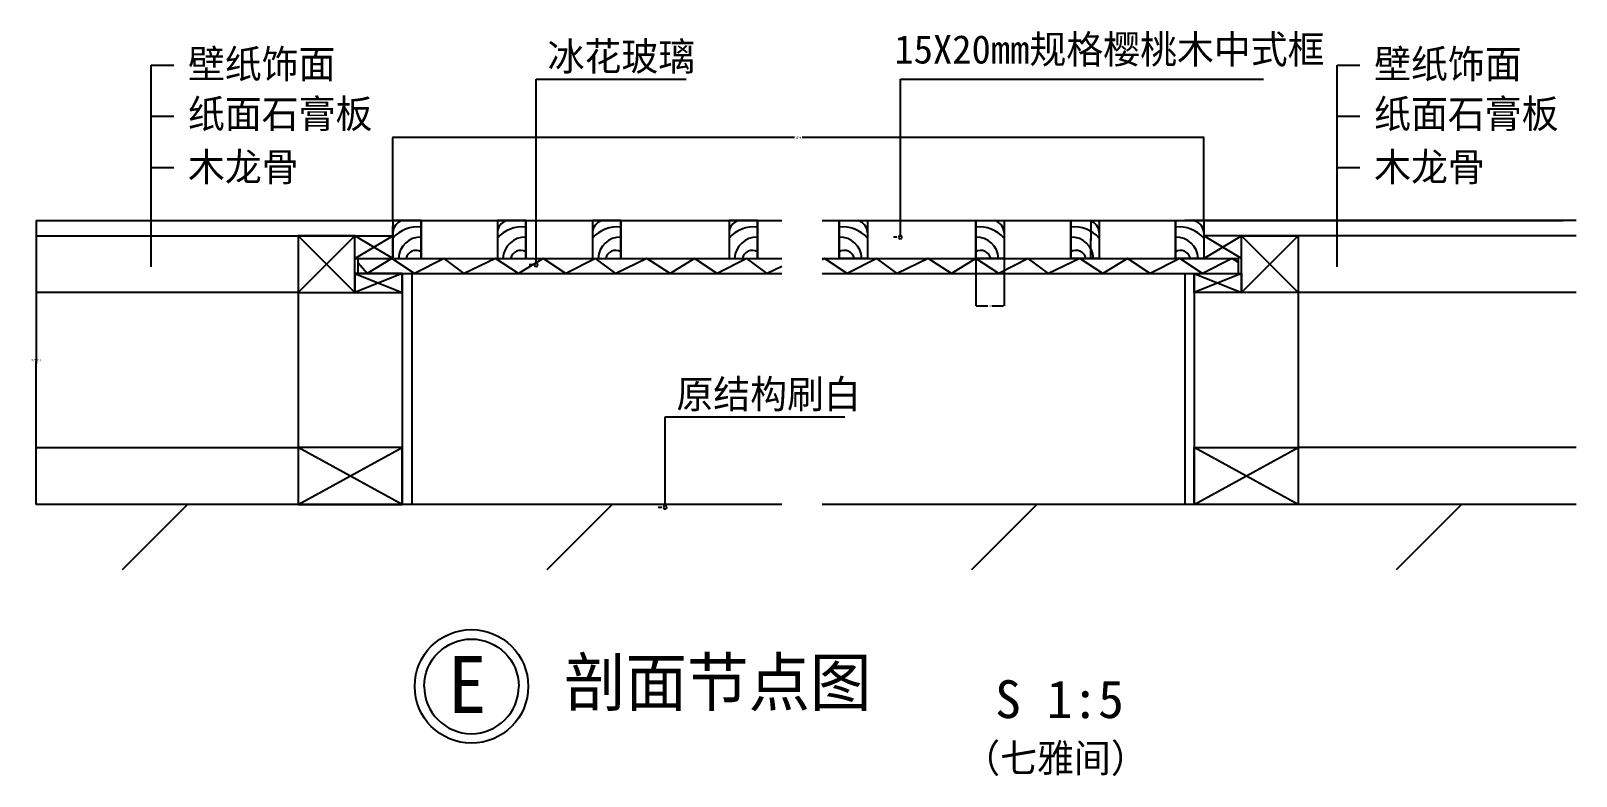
# Model space of a CAD drawing. Header units: metres. Extents: x 8649 to 9466, y 9935 to 10329.
import ezdxf

# ---------------------------------------------------------------- set-up
doc = ezdxf.new("R2010")
doc.units = ezdxf.units.M
for name, color, linetype in [('20', 1, 'Continuous'), ('8', 7, 'Continuous'), ('LAYER9', 4, 'Continuous'), ('PUB_DIM', 3, 'Continuous'), ('PUB_TEXT', 7, 'Continuous'), ('WALL', 7, 'Continuous'), ('WINDOW', 2, 'Continuous'), ('WINDOW_TEXT', 7, 'Continuous'), ('填充', 2, 'Continuous')]:
    doc.layers.add(name, color=color, linetype=linetype)
doc.dimstyles.get("Standard").update_dxf_attribs({"dimtxt": 2.5, "dimasz": 2.5, "dimexe": 1.25, "dimexo": 0.625, "dimtad": 1, "dimcen": 2.5, "dimazin": 3, "dimtfac": 1, "dimtmove": 0, "dimatfit": 3})

# ---------------------------------------------------------------- blocks, each defined once
blk = doc.blocks.new('A$C614924DD')
at = {"layer": '20'}
for p, q in [((20, 20), (0, 0)), ((20, 0), (0, 20))]:
    blk.add_line(p, q, dxfattribs=at)
at = {"layer": 'WINDOW'}
blk.add_lwpolyline([(0, 0), (20, 0), (20, 20), (0, 20)], close=True, dxfattribs=at)
blk = doc.blocks.new('_DOT')
at = {"color": 0, "linetype": 'ByBlock'}
blk.add_line((-0.5, 0), (-1, 0), dxfattribs=at)
blk.add_lwpolyline([(-0.25, 0, 1), (0.25, 0, 1)], format="xyb", close=True, dxfattribs=at)
blk = doc.blocks.new('HY-4')
at = {"layer": '20'}
for points in [[(-5, 0, -1), (5, 0, -1)], [(-5, 0, 1), (5, 0, 1)]]:
    blk.add_lwpolyline(points, format="xyb", dxfattribs=at)
blk.add_circle((0, 0), 6, dxfattribs=at)
blk.add_circle((0, 0), 6, dxfattribs=at)
blk = doc.blocks.new('_CLOSEDFILLED')
at = {"color": 0, "linetype": 'BYBLOCK'}
blk.add_solid([(-1, 0.2), (0, 0), (-1, -0.2)], dxfattribs=at)
blk = doc.blocks.new('*D1')
for p, q in [((8651.74, 10228.86), (8651.74, 10153.86)), ((8651.49, 10153.86), (8651.24, 10153.86)), ((8651.74, 10078.86), (8651.74, 10153.86)), ((8651.74, 10153.86), (8651.74, 10153.86)), ((8651.99, 10153.86), (8652.24, 10153.86))]:
    blk.add_line(p, q)
at = {"layer": 'Defpoints'}
for p in [(8651.74, 10228.86), (8651.74, 10153.86), (8651.74, 10078.86)]:
    blk.add_point(p, dxfattribs=at)
at = {"layer": 'PUB_DIM', "xscale": 0.25, "yscale": 0.25}
blk.add_blockref('_CLOSEDFILLED', (8651.74, 10153.86), dxfattribs=at)
at = {"layer": 'PUB_DIM', "xscale": 0.25, "yscale": 0.25, "rotation": 180}
blk.add_blockref('_CLOSEDFILLED', (8651.74, 10153.86), dxfattribs=at)
at = {"layer": 'PUB_DIM', "insert": (8651.74, 10154.985), "char_height": 1, "attachment_point": 5}
blk.add_mtext('\\fSimplex|b0|i0|c134|p2;现场尺寸', dxfattribs=at)
blk = doc.blocks.new('*D2')
for p, q in [((9148.47, 10208.87), (9148.47, 10183.83)), ((9163.47, 10208.87), (9163.47, 10183.83)), ((9148.72, 10183.83), (9154.97, 10183.83)), ((9156.97, 10183.83), (9163.22, 10183.83))]:
    blk.add_line(p, q)
at = {"layer": 'Defpoints'}
for p in [(9148.47, 10208.87), (9163.47, 10208.87), (9148.47, 10183.83)]:
    blk.add_point(p, dxfattribs=at)
at = {"layer": 'PUB_DIM', "xscale": 0.25, "yscale": 0.25, "rotation": 180}
blk.add_blockref('_CLOSEDFILLED', (9148.47, 10183.83), dxfattribs=at)
at = {"layer": 'PUB_DIM', "xscale": 0.25, "yscale": 0.25}
blk.add_blockref('_CLOSEDFILLED', (9163.47, 10183.83), dxfattribs=at)
at = {"layer": 'PUB_DIM', "insert": (9155.97, 10183.83), "char_height": 1, "attachment_point": 5}
blk.add_mtext('15', dxfattribs=at)
blk = doc.blocks.new('*D3')
for p, q in [((9209.32, 10228.87), (9209.32, 10218.87)), ((9209.07, 10218.87), (9208.82, 10218.87)), ((9209.32, 10208.87), (9209.32, 10218.87)), ((9209.32, 10218.87), (9209.32, 10218.87)), ((9209.57, 10218.87), (9209.82, 10218.87))]:
    blk.add_line(p, q)
at = {"layer": 'Defpoints'}
for p in [(9209.32, 10228.87), (9209.32, 10218.87), (9209.32, 10208.87)]:
    blk.add_point(p, dxfattribs=at)
at = {"layer": 'PUB_DIM', "xscale": 0.25, "yscale": 0.25}
blk.add_blockref('_CLOSEDFILLED', (9209.32, 10218.87), dxfattribs=at)
at = {"layer": 'PUB_DIM', "xscale": 0.25, "yscale": 0.25, "rotation": 180}
blk.add_blockref('_CLOSEDFILLED', (9209.32, 10218.87), dxfattribs=at)
at = {"layer": 'PUB_DIM', "insert": (9209.32, 10219.995), "char_height": 1, "attachment_point": 5}
blk.add_mtext('0', dxfattribs=at)
blk = doc.blocks.new('*D4')
for p, q in [((9052.685, 10272.69), (8840.09, 10272.69)), ((8840.34, 10228.87), (8840.34, 10272.69)), ((9269.28, 10272.69), (9056.685, 10272.69)), ((9269.03, 10228.87), (9269.03, 10272.69))]:
    blk.add_line(p, q)
at = {"layer": 'Defpoints'}
for p in [(9269.03, 10272.69), (8840.34, 10228.87), (9269.03, 10228.87)]:
    blk.add_point(p, dxfattribs=at)
at = {"layer": 'PUB_DIM', "xscale": 0.25, "yscale": 0.25}
blk.add_blockref('_CLOSEDFILLED', (8840.34, 10272.69), dxfattribs=at)
at = {"layer": 'PUB_DIM', "xscale": 0.25, "yscale": 0.25, "rotation": 180}
blk.add_blockref('_CLOSEDFILLED', (9269.03, 10272.69), dxfattribs=at)
at = {"layer": 'PUB_DIM', "insert": (9054.685, 10272.69), "char_height": 1, "attachment_point": 5}
blk.add_mtext('1200', dxfattribs=at)

msp = doc.modelspace()

# ---------------------------------------------------------------- hatches: boundary and pattern name
at = {"layer": 'WINDOW'}
h = msp.add_hatch(dxfattribs=at)
h.set_pattern_fill('AR-SAND', scale=5)
h.paths.add_polyline_path([(8840.33, 10225.87), (8840.33, 10228.87), (8651.74, 10228.87), (8651.74, 10220.87), (8840.33, 10220.87)])
h = msp.add_hatch(dxfattribs=at)
h.set_pattern_fill('AR-SAND', scale=5)
h.paths.add_polyline_path([(9465.88, 10220.87), (9465.88, 10228.87), (9269.02, 10228.87), (9269.02, 10220.87)])
at = {"layer": '填充'}
h = msp.add_hatch(dxfattribs=at)
h.set_pattern_fill('AN31C', scale=50)
h.set_pattern_definition([(45, (0, 0), (-112.2532, 112.2532), [])])
h.paths.add_polyline_path([(8651.74, 10078.87), (8651.74, 10044.47), (9045.93, 10044.47), (9045.93, 10078.87), (8984.27, 10078.87), (8984.27, 10078.29, -0.41), (8984.87, 10077.69, -1), (8983.67, 10077.69, -0.41), (8984.27, 10078.29), (8984.27, 10078.87)])
h.paths.add_polyline_path([(9067.26, 10078.87), (9067.26, 10044.47), (9465.88, 10044.47), (9465.88, 10078.87)])

# ---------------------------------------------------------------- linework, layer by layer
at = {"layer": '20'}
for p, q in [((8790.32, 10190.87), (8651.74, 10190.87)), ((8790.32, 10190.87), (8790.32, 10078.87)), ((9465.88, 10190.87), (9319.03, 10190.87)), ((9319.03, 10190.79), (9319.03, 10078.87)), ((8651.74, 10108.87), (8790.32, 10108.87)), ((8790.32, 10078.87), (8845.33, 10108.87)), ((8845.33, 10078.87), (8790.32, 10108.87)), ((9319.03, 10078.87), (9264.02, 10108.87)), ((9264.02, 10078.87), (9319.03, 10108.87)), ((9465.88, 10108.87), (9319.03, 10108.87))]:
    msp.add_line(p, q, dxfattribs=at)
at = {"layer": 'LAYER9'}
for p, q in [((8651.74, 10228.87), (8855.33, 10228.87)), ((8855.33, 10208.87), (8855.33, 10228.87)), ((8855.33, 10228.87), (8855.33, 10208.87)), ((8855.33, 10228.87), (8855.33, 10208.87)), ((8910.6, 10228.87), (8910.6, 10208.87)), ((8910.6, 10228.87), (8910.6, 10208.87)), ((8910.6, 10208.87), (8910.6, 10228.87)), ((8960.88, 10228.87), (8960.88, 10208.87)), ((8960.88, 10228.87), (8960.88, 10208.87)), ((8960.88, 10208.87), (8960.88, 10228.87)), ((9033.07, 10228.87), (9033.07, 10208.87)), ((9033.07, 10228.87), (9033.07, 10208.87)), ((9033.07, 10208.87), (9033.07, 10228.87)), ((9076.28, 10208.87), (9076.28, 10228.87)), ((9076.28, 10228.87), (9076.28, 10208.87)), ((9076.28, 10228.87), (9076.28, 10208.87)), ((9148.47, 10208.87), (9148.47, 10228.87)), ((9148.47, 10228.87), (9148.47, 10208.87)), ((9148.47, 10228.87), (9148.47, 10208.87)), ((9198.76, 10208.87), (9198.76, 10228.87)), ((9198.76, 10228.87), (9198.76, 10208.87)), ((9198.76, 10228.87), (9198.76, 10208.87)), ((9254.02, 10228.87), (9254.02, 10208.87)), ((9254.02, 10228.87), (9254.02, 10208.87)), ((9254.02, 10208.87), (9254.02, 10228.87)), ((9465.88, 10228.87), (9259.02, 10228.87)), ((8840.33, 10208.87), (8840.33, 10225.87)), ((8820.32, 10208.87), (8910.02, 10208.87)), ((8821.95, 10200.87), (8821.95, 10208.87)), ((9287.41, 10200.87), (9287.41, 10208.87)), ((8850.33, 10200.87), (8850.33, 10078.87)), ((8850.33, 10200.87), (8850.33, 10190.87)), ((8850.33, 10200.87), (8850.33, 10178.87)), ((9259.02, 10200.87), (9259.02, 10178.87)), ((9259.02, 10200.87), (9259.02, 10078.87)), ((9259.02, 10200.87), (9259.02, 10185.87))]:
    msp.add_line(p, q, dxfattribs=at)
for points in [[(8855.33, 10228.87), (8840.33, 10228.87), (8840.33, 10208.87), (8855.33, 10208.87)], [(8910.6, 10228.87), (8895.6, 10228.87), (8895.6, 10208.87), (8910.6, 10208.87)], [(8960.88, 10228.87), (8945.88, 10228.87), (8945.88, 10208.87), (8960.88, 10208.87)], [(9033.07, 10228.87), (9018.07, 10228.87), (9018.07, 10208.87), (9033.07, 10208.87)], [(9076.28, 10228.87), (9091.28, 10228.87), (9091.28, 10208.87), (9076.28, 10208.87)], [(9148.47, 10228.87), (9163.47, 10228.87), (9163.47, 10208.87), (9148.47, 10208.87)], [(9198.76, 10228.87), (9213.76, 10228.87), (9213.76, 10208.87), (9198.76, 10208.87)], [(9254.02, 10228.87), (9269.02, 10228.87), (9269.02, 10208.87), (9254.02, 10208.87)]]:
    msp.add_lwpolyline(points, close=True, dxfattribs=at)
at = {"layer": 'PUB_TEXT'}
for p, q in [((8712.54, 10256.93), (8712.54, 10310.93)), ((8712.54, 10310.93), (8724.54, 10310.93)), ((9339.61, 10256.93), (9339.61, 10310.93)), ((9339.61, 10310.93), (9351.61, 10310.93)), ((8916.17, 10303.55), (8995.5, 10303.55)), ((8916.17, 10205.89), (8916.17, 10303.55)), ((9108.66, 10303.55), (9300.57, 10303.55)), ((9108.66, 10220.44), (9108.66, 10303.55)), ((8712.54, 10283.93), (8724.54, 10283.93)), ((9339.61, 10283.93), (9351.61, 10283.93)), ((8712.54, 10256.93), (8724.54, 10256.93)), ((8712.54, 10204.41), (8712.54, 10256.93)), ((9339.61, 10204.41), (9339.61, 10256.93)), ((9339.61, 10256.93), (9351.61, 10256.93)), ((8984.27, 10077.69), (8984.27, 10125.17)), ((8984.27, 10125.17), (9079.33, 10125.17))]:
    msp.add_line(p, q, dxfattribs=at)
at = {"layer": 'WALL'}
for p, q in [((9045.93, 10078.87), (8651.74, 10078.87)), ((9465.88, 10078.87), (9067.26, 10078.87))]:
    msp.add_line(p, q, dxfattribs=at)
at = {"layer": 'WINDOW'}
for p, q in [((8855.33, 10228.87), (9045.93, 10228.87)), ((9067.26, 10228.87), (9259.02, 10228.87)), ((9259.02, 10228.87), (9459.02, 10228.87)), ((8651.74, 10220.87), (8840.33, 10220.87)), ((8840.33, 10208.87), (8820.32, 10220.87)), ((8820.32, 10208.87), (8840.33, 10220.87)), ((8820.32, 10190.87), (8820.32, 10220.87)), ((9465.88, 10220.87), (9269.02, 10220.87)), ((9269.02, 10208.87), (9289.03, 10220.87)), ((9289.03, 10208.87), (9269.02, 10220.87)), ((9289.03, 10190.87), (9289.03, 10220.87)), ((8855.33, 10208.87), (9045.93, 10208.87)), ((9067.26, 10208.87), (9287.41, 10208.87)), ((8845.33, 10200.87), (8820.32, 10190.87)), ((8820.32, 10200.87), (8845.33, 10190.87)), ((8820.32, 10200.87), (9045.93, 10200.87)), ((8845.33, 10200.87), (8845.33, 10078.87)), ((9067.26, 10200.87), (9287.41, 10200.87)), ((9259.02, 10200.87), (9259.02, 10078.87)), ((9264.02, 10200.87), (9264.02, 10078.87)), ((9289.03, 10200.87), (9264.02, 10190.87)), ((9264.02, 10200.87), (9289.03, 10190.87))]:
    msp.add_line(p, q, dxfattribs=at)
for points in [[(8820.32, 10200.87), (8820.32, 10190.87), (8845.33, 10190.87), (8845.33, 10200.87)], [(9289.03, 10200.87), (9289.03, 10190.87), (9264.02, 10190.87), (9264.02, 10200.87)], [(8790.32, 10108.87), (8790.32, 10078.87), (8845.33, 10078.87), (8845.33, 10108.87)], [(9319.03, 10108.87), (9319.03, 10078.87), (9264.02, 10078.87), (9264.02, 10108.87)]]:
    msp.add_lwpolyline(points, close=True, dxfattribs=at)
at = {"layer": 'WINDOW_TEXT'}
for p, q in [((8826.83, 10200.87), (8821.95, 10206.32)), ((8839.75, 10208.87), (8826.83, 10200.87)), ((8851.76, 10200.87), (8839.75, 10208.87)), ((8867.43, 10208.87), (8851.76, 10200.87)), ((8878.14, 10200.87), (8867.43, 10208.87)), ((8894.59, 10208.87), (8878.14, 10200.87)), ((8906.86, 10200.87), (8894.59, 10208.87)), ((8919.79, 10208.87), (8906.86, 10200.87)), ((8931.8, 10200.87), (8919.79, 10208.87)), ((8947.47, 10208.87), (8931.8, 10200.87)), ((8958.17, 10200.87), (8947.47, 10208.87)), ((8974.63, 10208.87), (8958.17, 10200.87)), ((8986.9, 10200.87), (8974.63, 10208.87)), ((8999.82, 10208.87), (8986.9, 10200.87)), ((9011.84, 10200.87), (8999.82, 10208.87)), ((9027.5, 10208.87), (9011.84, 10200.87)), ((9038.21, 10200.87), (9027.5, 10208.87)), ((9045.93, 10204.62), (9038.21, 10200.87)), ((9068.59, 10208.87), (9067.26, 10208.05)), ((9080.6, 10200.87), (9068.59, 10208.87)), ((9096.27, 10208.87), (9080.6, 10200.87)), ((9106.97, 10200.87), (9096.27, 10208.87)), ((9123.43, 10208.87), (9106.97, 10200.87)), ((9135.7, 10200.87), (9123.43, 10208.87)), ((9148.62, 10208.87), (9135.7, 10200.87)), ((9160.64, 10200.87), (9148.62, 10208.87)), ((9176.3, 10208.87), (9160.64, 10200.87)), ((9187.01, 10200.87), (9176.3, 10208.87)), ((9203.46, 10208.87), (9187.01, 10200.87)), ((9215.74, 10200.87), (9203.46, 10208.87)), ((9228.66, 10208.87), (9215.74, 10200.87)), ((9240.67, 10200.87), (9228.66, 10208.87)), ((9256.34, 10208.87), (9240.67, 10200.87)), ((9268.35, 10200.87), (9256.34, 10208.87)), ((9284.02, 10208.87), (9268.35, 10200.87)), ((9287.41, 10206.61), (9284.02, 10208.87))]:
    msp.add_line(p, q, dxfattribs=at)
for centre, radius, start, end in [((8847.45, 10222.16), 7.13, 109.94, 176.41), ((8902.71, 10222.16), 7.13, 109.94, 176.41), ((8953, 10222.16), 7.13, 109.94, 176.41), ((9025.19, 10222.16), 7.13, 109.94, 176.41), ((9084.16, 10222.16), 7.13, 3.59, 70.06), ((9156.35, 10222.16), 7.13, 3.59, 70.06), ((9206.64, 10222.16), 7.13, 3.59, 70.06), ((9261.9, 10222.16), 7.13, 3.59, 70.06), ((8853.44, 10208.09), 17.41, 83.76, 138.85), ((8855.12, 10208.25), 11.86, 88.98, 177), ((8908.7, 10208.09), 17.41, 83.76, 138.85), ((8910.39, 10208.25), 11.86, 88.98, 177), ((8958.99, 10208.09), 17.41, 83.76, 138.85), ((8960.67, 10208.25), 11.86, 88.98, 177), ((9031.18, 10208.09), 17.41, 83.76, 138.85), ((9032.86, 10208.25), 11.86, 88.98, 177), ((9078.17, 10208.09), 17.41, 41.15, 96.24), ((9076.49, 10208.25), 11.86, 3, 91.02), ((9150.36, 10208.09), 17.41, 41.15, 96.24), ((9148.68, 10208.25), 11.86, 3, 91.02), ((9200.65, 10208.09), 17.41, 41.15, 96.24), ((9198.97, 10208.25), 11.86, 3, 91.02), ((9255.91, 10208.09), 17.41, 41.15, 96.24), ((9254.23, 10208.25), 11.86, 3, 91.02), ((8852.56, 10207.76), 5.3, 58.44, 167.96), ((8907.82, 10207.76), 5.3, 58.44, 167.96), ((8958.11, 10207.76), 5.3, 58.44, 167.96), ((9030.3, 10207.76), 5.3, 58.44, 167.96), ((9079.05, 10207.76), 5.3, 12.04, 121.56), ((9151.25, 10207.76), 5.3, 12.04, 121.56), ((9201.53, 10207.76), 5.3, 12.04, 121.56), ((9256.8, 10207.76), 5.3, 12.04, 121.56)]:
    msp.add_arc(centre, radius, start, end, dxfattribs=at)

# ---------------------------------------------------------------- block references
at = {"layer": '8', "xscale": 5, "yscale": 5, "zscale": 5}
msp.add_blockref('HY-4', (8881.91, 9982.71), dxfattribs=at)
at = {"layer": 'PUB_TEXT', "xscale": 3.6, "yscale": 3.6, "zscale": 3.6}
for p in [(9108.6, 10220.04), (8916.09, 10205.41), (8984.28, 10077.3)]:
    msp.add_blockref('_DOT', p, dxfattribs=at)
at = {"layer": 'WINDOW', "yscale": 1.5, "zscale": 1.5}
for p, xscale, rotation in [((8790.32, 10220.87), 1.5, 270), ((9319.03, 10220.87), -1.5, 90)]:
    msp.add_blockref('A$C614924DD', p, dxfattribs=dict(at, xscale=xscale, rotation=rotation))

# ---------------------------------------------------------------- texts
for s, height, p in [('E', 30, (8869.44, 9968.74)), ('剖面节点图', 25, (8930.88, 9972.36)), ('S 1:5', 20, (9158.78, 9965.96))]:
    msp.add_text(s, height=height).set_placement(p)
at = {"layer": 'PUB_TEXT'}
for s, p in [('冰花玻璃', (8922.17, 10308.05)), ('15X20mm规格樱桃木中式框', (9105.47, 10311.83)), ('壁纸饰面', (8732.04, 10304.11)), ('壁纸饰面', (9359.11, 10304.11)), ('纸面石膏板', (8732.04, 10277.75)), ('纸面石膏板', (9359.11, 10277.75)), ('木龙骨', (8732.04, 10249.68)), ('木龙骨', (9359.11, 10249.68)), ('原结构刷白', (8990.27, 10129.67)), ('（七雅间）', (9141.92, 9937.29))]:
    msp.add_text(s, height=15, dxfattribs=at).set_placement(p)

# ---------------------------------------------------------------- dimensions: what is measured, and where the dimension line sits
at = {"layer": 'PUB_DIM'}
for base, p1, p2, text, picture, middle in [((9269.03, 10272.69), (9269.03, 10228.87), (8840.34, 10228.87), '1200', '*D4', (9054.685, 10272.69)), ((8651.74, 10153.86), (8651.74, 10228.86), (8651.74, 10078.86), '\\fSimplex|b0|i0|c134|p2;现场尺寸', '*D1', (8651.74, 10154.985))]:
    dim = msp.add_linear_dim(base=base, p1=p1, p2=p2, text=text, dimstyle='Standard', dxfattribs=at)
    dim.commit()
    dim.dimension.update_dxf_attribs({"geometry": picture, "text_midpoint": middle})
for base, p1, p2, picture, middle in [((9209.32, 10218.87), (9209.32, 10208.87), (9209.32, 10228.87), '*D3', (9209.32, 10219.995)), ((9148.47, 10183.83), (9148.47, 10208.87), (9163.47, 10208.87), '*D2', (9155.97, 10183.83))]:
    dim = msp.add_linear_dim(base=base, p1=p1, p2=p2, dimstyle='Standard', dxfattribs=at)
    dim.commit()
    dim.dimension.update_dxf_attribs({"geometry": picture, "text_midpoint": middle})

doc.saveas('drawing.dxf')
